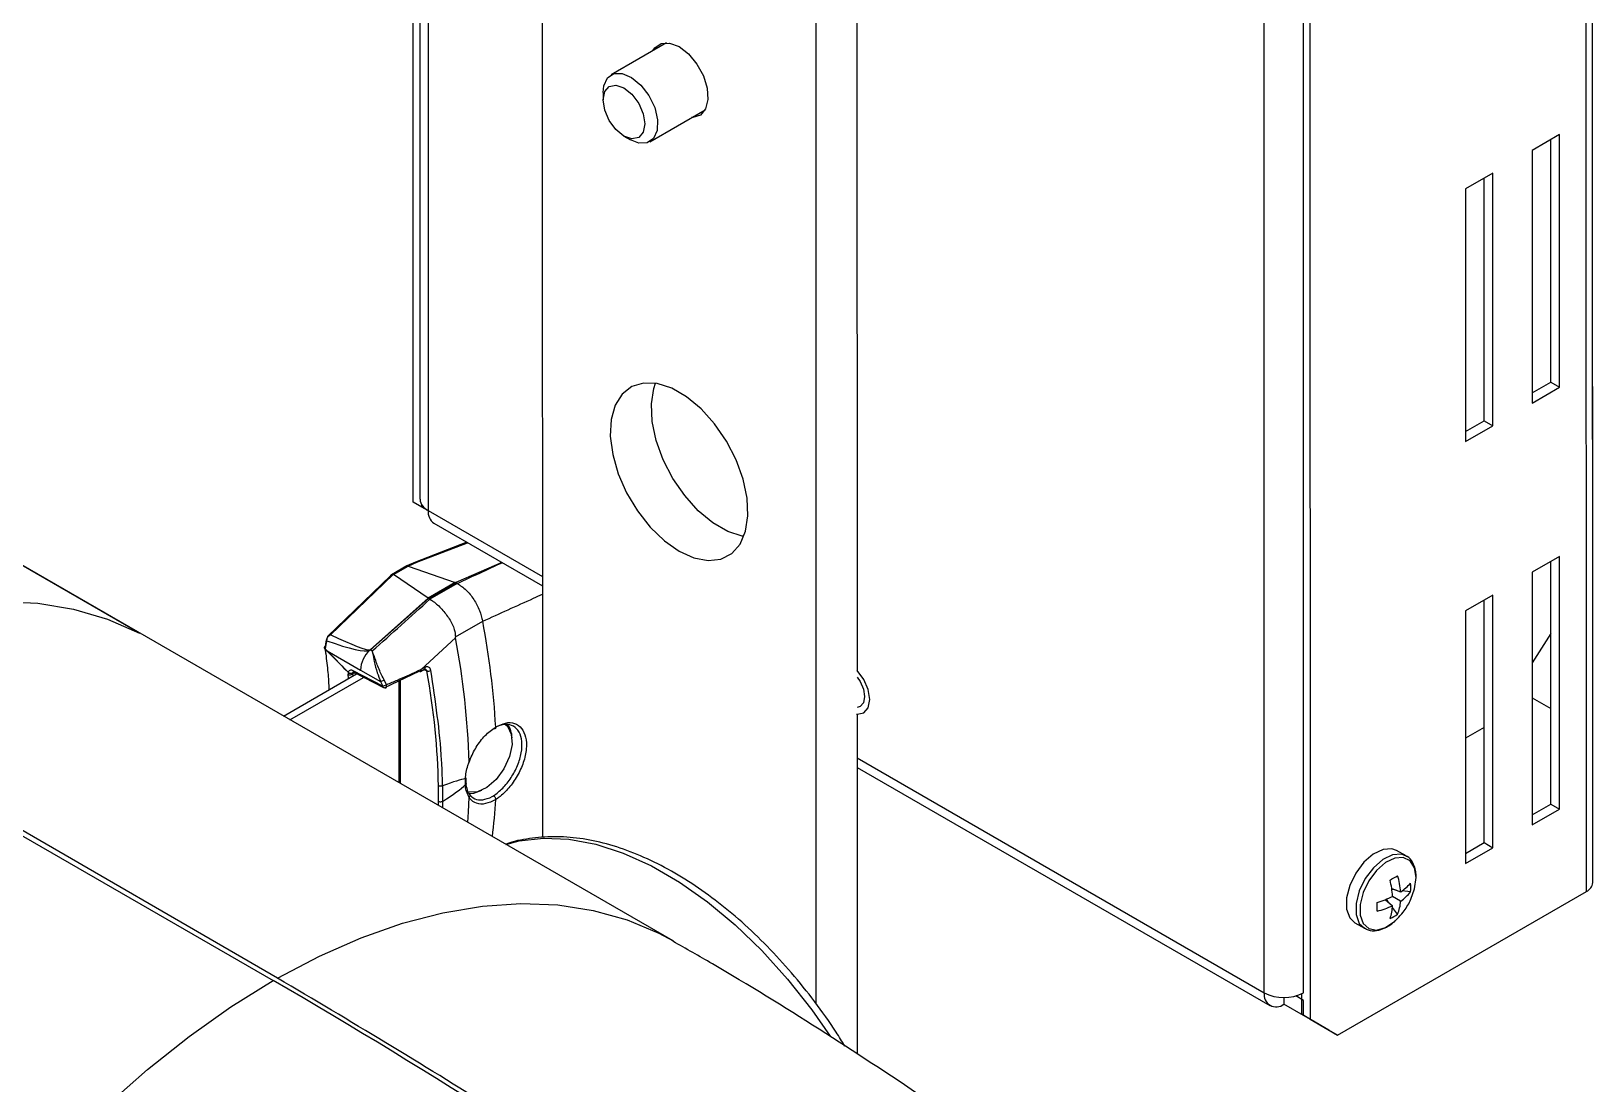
# Model space of a CAD drawing. Extents: x 12.3 to 108.7, y 1.1 to 80.4.
# Drawn here: x 76.82 to 81.87, y 10.23 to 13.63 of the extents above; entities that cross this region are included whole.
import ezdxf

# ---------------------------------------------------------------- set-up
doc = ezdxf.new("R2010")
doc.units = 0
doc.header["$MEASUREMENT"] = 0
doc.layers.add('OBJECT', color=7, linetype='CONTINUOUS')

msp = doc.modelspace()

# ---------------------------------------------------------------- linework, layer by layer
at = {"layer": 'OBJECT'}
for p, q in [((81.866, 11.2311), (81.8652, 16.7636)), ((81.866, 10.8822), (81.8652, 16.4147)), ((81.8455, 10.8536), (81.8447, 16.3862)), ((78.4716, 16.1563), (78.4723, 11.0278)), ((78.0531, 15.9147), (78.0536, 12.1134)), ((78.0762, 15.9281), (78.0767, 12.1216)), ((78.1025, 15.9433), (78.1031, 12.0848)), ((79.3554, 15.8499), (79.3562, 10.4912)), ((79.4883, 15.8932), (79.489, 11.5682)), ((80.952, 15.7687), (80.9528, 10.4403)), ((80.8042, 10.526), (80.8035, 15.7074)), ((80.9315, 10.526), (80.9308, 15.7074)), ((78.8733, 13.5972), (78.6942, 13.4938)), ((78.6683, 13.4366), (78.6683, 13.4123)), ((78.8192, 13.2773), (78.9983, 13.3807)), ((78.7357, 13.2956), (78.7567, 13.2835)), ((81.7585, 13.3), (81.6701, 13.2489)), ((81.7303, 12.4997), (81.7302, 13.2836)), ((81.7586, 12.4833), (81.7585, 13.3)), ((81.6701, 13.2489), (81.6702, 12.4323)), ((81.5428, 13.1755), (81.4544, 13.1244)), ((81.543, 12.3588), (81.5428, 13.1755)), ((81.4544, 13.1244), (81.4546, 12.3078)), ((81.5147, 12.3752), (81.5146, 13.1591)), ((78.8948, 10.6936), (75.7806, 12.4914)), ((81.6702, 12.465), (81.7303, 12.4997)), ((81.6702, 12.4323), (81.7586, 12.4833)), ((81.7303, 12.4997), (81.7586, 12.4833)), ((81.4546, 12.3405), (81.5147, 12.3752)), ((81.5147, 12.3752), (81.543, 12.3588)), ((81.4546, 12.3078), (81.543, 12.3588)), ((78.0536, 12.1134), (78.0819, 12.097)), ((78.1031, 12.0848), (78.0536, 12.1134)), ((77.1702, 11.6882), (76.5168, 12.0654)), ((78.0819, 12.1042), (78.0819, 12.097)), ((78.0819, 12.097), (78.1031, 12.0848)), ((78.1031, 12.0848), (78.4722, 11.8718)), ((78.1218, 12.0436), (78.4722, 11.8414)), ((78.228, 11.9823), (78.0626, 11.9181)), ((78.0668, 11.9176), (78.2302, 11.981)), ((78.0624, 11.9181), (78.0345, 11.9059)), ((78.0388, 11.9055), (78.0668, 11.9176)), ((78.3409, 11.9172), (78.192, 11.8524)), ((81.7587, 11.9362), (81.6703, 11.8852)), ((81.7305, 11.1359), (81.7304, 11.9199)), ((81.7588, 11.1196), (81.7587, 11.9362)), ((77.9822, 11.8753), (77.7776, 11.6774)), ((77.788, 11.6827), (77.9901, 11.8781)), ((78.0341, 11.9057), (77.9844, 11.877)), ((77.9912, 11.8778), (78.039, 11.9054)), ((78.1026, 11.802), (77.9912, 11.8778)), ((78.039, 11.9054), (78.1906, 11.8528)), ((81.6703, 11.8852), (81.6704, 11.0686)), ((78.1906, 11.8528), (78.1026, 11.802)), ((78.1047, 11.8007), (78.1931, 11.8517)), ((78.1968, 11.8496), (78.1084, 11.7986)), ((78.1931, 11.8517), (78.1968, 11.8496)), ((81.543, 11.8117), (81.4546, 11.7607)), ((81.5432, 10.9951), (81.543, 11.8117)), ((77.9153, 11.6351), (78.1031, 11.8017)), ((78.1042, 11.801), (77.9164, 11.6345)), ((78.1031, 11.8017), (78.1042, 11.801)), ((78.1084, 11.7986), (78.1047, 11.8007)), ((81.4546, 11.7607), (81.4548, 10.9441)), ((81.5149, 11.0114), (81.5148, 11.7954)), ((78.1912, 11.6764), (78.2792, 11.7272)), ((78.2792, 11.7272), (78.2792, 11.7271)), ((78.08, 11.5712), (78.1913, 11.6737)), ((78.1913, 11.6737), (78.1912, 11.6764)), ((81.7305, 11.6876), (81.6704, 11.5923)), ((77.7702, 11.6365), (77.7764, 11.6306)), ((77.7767, 11.6315), (77.7705, 11.6379)), ((77.845, 11.5629), (77.7767, 11.6315)), ((77.7767, 11.6315), (77.8844, 11.5694)), ((77.9224, 11.6311), (77.9164, 11.6345)), ((77.6352, 11.4207), (77.8719, 11.5573)), ((77.846, 11.5424), (77.8444, 11.5557)), ((77.8588, 11.5565), (77.8657, 11.5605)), ((77.8588, 11.5565), (77.8596, 11.5502)), ((77.9561, 11.5173), (77.8605, 11.5667)), ((77.863, 11.5619), (77.9586, 11.5125)), ((77.8844, 11.5694), (77.9492, 11.5319)), ((77.9635, 11.513), (78.0739, 11.5653)), ((78.0781, 11.5648), (78.0917, 11.5719)), ((78.0936, 11.5783), (78.08, 11.5712)), ((78.0892, 11.5706), (78.0989, 11.5664)), ((75.9111, 11.542), (77.6024, 10.5656)), ((77.6165, 10.5737), (75.9252, 11.5501)), ((77.6565, 11.4085), (77.8942, 11.5457)), ((77.9492, 11.5319), (77.9561, 11.5173)), ((77.9681, 11.5217), (77.9604, 11.5375)), ((78.0088, 11.5345), (78.0088, 11.2051)), ((78.0124, 11.5362), (78.0124, 11.203)), ((81.6704, 11.4791), (81.7305, 11.4445)), ((79.489, 11.4264), (79.4892, 10.3274)), ((79.5103, 11.4306), (79.5105, 11.4307)), ((81.5148, 11.3841), (81.4547, 11.3494)), ((79.489, 11.285), (80.8042, 10.526)), ((79.489, 11.2546), (80.8229, 10.4848)), ((78.2229, 11.2175), (78.2229, 11.2175)), ((81.866, 10.8822), (81.866, 11.2311)), ((78.1363, 11.1441), (78.1363, 11.1948)), ((78.1494, 11.1949), (78.1494, 11.1949)), ((78.1494, 11.1949), (78.1494, 11.1441)), ((78.2229, 11.1976), (78.2229, 11.1976)), ((78.1494, 11.1441), (78.1494, 11.1441)), ((81.6704, 11.1012), (81.7305, 11.1359)), ((81.6704, 11.0686), (81.7588, 11.1196)), ((81.7305, 11.1359), (81.7588, 11.1196)), ((81.4548, 10.9767), (81.5149, 11.0114)), ((81.5149, 11.0114), (81.5432, 10.9951)), ((81.263, 10.9682), (81.2323, 10.9859)), ((81.4548, 10.9441), (81.5432, 10.9951)), ((81.0412, 10.3893), (81.8455, 10.8536)), ((81.2166, 10.8633), (81.2453, 10.8525)), ((81.2311, 10.8578), (81.2171, 10.8595)), ((81.2772, 10.8524), (81.2498, 10.8556)), ((81.1957, 10.8271), (81.2194, 10.8076)), ((81.2076, 10.8173), (81.1992, 10.8285)), ((81.2354, 10.78), (81.2189, 10.8021)), ((81.2453, 10.8225), (81.2194, 10.8375)), ((81.0974, 10.7521), (81.128, 10.7344)), ((80.8679, 10.5108), (80.8679, 10.4893)), ((80.9315, 10.5015), (80.9067, 10.5159)), ((80.9245, 10.5224), (80.9245, 10.4566)), ((80.9315, 10.4525), (80.9315, 10.5015)), ((80.9315, 10.4525), (80.8679, 10.4893)), ((80.9245, 10.4566), (80.9528, 10.4403)), ((81.0129, 10.4056), (80.9245, 10.4566)), ((80.9528, 10.4403), (81.0412, 10.3893)), ((81.0412, 10.3893), (81.0129, 10.4056))]:
    msp.add_line(p, q, dxfattribs=at)
at = {"layer": 'OBJECT', "flags": 128}
for points in [[(78.8294, 13.5718), (78.8354, 13.5807), (78.8563, 13.5949), (78.8834, 13.5962), (78.9138, 13.5845)], [(78.9138, 13.5845), (78.9443, 13.5611), (78.9714, 13.5284), (78.9923, 13.4902), (79.0047, 13.4504), (79.0072, 13.4135), (78.9997, 13.3833), (78.9828, 13.3632), (78.9585, 13.3554), (78.9544, 13.3553)], [(78.6683, 13.4366), (78.6704, 13.4575), (78.6822, 13.4834), (78.7029, 13.4976), (78.7301, 13.4982), (78.7606, 13.4853), (78.7905, 13.4603)], [(78.7615, 13.4304), (78.7833, 13.4009), (78.7979, 13.3672), (78.803, 13.3345), (78.7979, 13.3077), (78.7833, 13.2909), (78.7614, 13.2867), (78.7356, 13.2956), (78.7099, 13.3164), (78.688, 13.3459), (78.6734, 13.3796), (78.6683, 13.4123), (78.6734, 13.4391), (78.688, 13.4559), (78.7099, 13.4601), (78.7357, 13.4512), (78.7615, 13.4304)], [(78.7905, 13.4603), (78.8164, 13.4263), (78.8351, 13.3874), (78.8443, 13.3483), (78.843, 13.3136), (78.8312, 13.2877), (78.8105, 13.2735), (78.7833, 13.2729), (78.7567, 13.2835)], [(78.9141, 11.9533), (78.962, 11.9317), (79.0076, 11.9231), (79.0489, 11.928), (79.0838, 11.946), (79.1109, 11.9765), (79.1287, 12.0179), (79.1365, 12.0682), (79.1338, 12.1253), (79.1209, 12.1863), (79.0984, 12.2485), (79.0672, 12.3089), (79.0288, 12.3647), (78.9851, 12.4132), (78.9381, 12.4524), (78.8899, 12.4801), (78.8429, 12.4953), (78.7992, 12.4972), (78.7608, 12.4857), (78.7297, 12.4613), (78.7071, 12.4251), (78.6942, 12.379), (78.6916, 12.3249), (78.6994, 12.2656), (78.7173, 12.2036), (78.7443, 12.142), (78.7793, 12.0835), (78.8206, 12.031), (78.8662, 11.9869), (78.9141, 11.9533)], [(79.1233, 12.0016), (79.1181, 12.0025), (79.0711, 12.0176), (79.0229, 12.0454), (78.9759, 12.0845), (78.9322, 12.1331), (78.8938, 12.1889), (78.8626, 12.2493), (78.8401, 12.3115), (78.8272, 12.3725), (78.8246, 12.4295), (78.8323, 12.4799), (78.8377, 12.4962)], [(75.9252, 11.5501), (76.0626, 11.6221), (76.199, 11.6818), (76.3338, 11.7288), (76.4663, 11.7628), (76.5956, 11.7835), (76.721, 11.791), (76.8418, 11.7851), (76.9574, 11.766), (77.0671, 11.7336), (77.1702, 11.6882)], [(79.4868, 11.4266), (79.489, 11.4263), (79.5106, 11.4305), (79.525, 11.4472), (79.5301, 11.4736), (79.525, 11.506), (79.5106, 11.5392), (79.489, 11.5683), (79.489, 11.5683)], [(79.489, 11.4264), (79.5104, 11.4306), (79.5247, 11.4472), (79.5298, 11.4736), (79.5247, 11.5059), (79.5103, 11.5391), (79.4888, 11.5681)], [(79.5105, 11.4307), (79.5105, 11.4307), (79.5249, 11.4473), (79.5299, 11.4737), (79.5249, 11.506), (79.5105, 11.5392), (79.489, 11.5682)], [(77.9671, 11.5122), (77.9675, 11.5124), (77.9684, 11.5135), (77.9689, 11.515), (77.969, 11.517), (77.9687, 11.5193), (77.9681, 11.5217)], [(79.489, 11.5464), (79.4985, 11.5323), (79.5093, 11.5075), (79.513, 11.4835), (79.5093, 11.4638), (79.4985, 11.4514), (79.489, 11.4483)], [(78.3486, 11.396), (78.3591, 11.3874), (78.3717, 11.3623), (78.374, 11.3283), (78.3657, 11.2894), (78.3478, 11.2502), (78.3224, 11.2156), (78.2926, 11.1897), (78.2621, 11.1756), (78.2354, 11.1748)], [(78.2315, 11.0765), (78.2336, 11.1111), (78.2354, 11.1575)], [(78.2354, 11.1705), (78.2504, 11.1714), (78.2762, 11.1806)], [(78.3543, 11.0056), (78.3973, 11.0168), (78.4754, 11.026), (78.5581, 11.0224), (78.6445, 11.0061), (78.7336, 10.9774), (78.8242, 10.9364), (78.9154, 10.8838), (79.006, 10.8201), (79.0951, 10.746), (79.1815, 10.6625), (79.2643, 10.5705), (79.3424, 10.4712), (79.4017, 10.386)], [(81.2323, 10.9859), (81.217, 10.9914), (81.1883, 10.9894), (81.1569, 10.9743), (81.1265, 10.9478), (81.1002, 10.9128), (81.0809, 10.873), (81.0707, 10.8328), (81.0707, 10.7965), (81.0809, 10.7681), (81.0974, 10.7521)], [(81.2635, 10.9679), (81.2477, 10.9737), (81.2189, 10.9717), (81.1876, 10.9566), (81.1572, 10.9301), (81.1309, 10.8951), (81.1116, 10.8553), (81.1014, 10.8151), (81.1014, 10.7788), (81.1116, 10.7504), (81.128, 10.7344)], [(81.2952, 10.8989), (81.2902, 10.9302), (81.276, 10.9524), (81.2539, 10.9631), (81.2265, 10.9611), (81.1966, 10.9468), (81.1676, 10.9215), (81.1425, 10.8881), (81.1241, 10.8501), (81.1143, 10.8118), (81.1143, 10.7772), (81.1241, 10.7501), (81.1425, 10.7334), (81.1676, 10.7289), (81.1966, 10.7372), (81.2265, 10.7573), (81.2491, 10.7809)], [(81.2785, 10.8286), (81.2902, 10.8619), (81.2952, 10.8989)], [(77.6165, 10.5737), (77.752, 10.6449), (77.8867, 10.704), (78.0198, 10.7508), (78.1506, 10.7849), (78.2784, 10.8062), (78.4024, 10.8145), (78.5221, 10.8099), (78.6367, 10.7923), (78.7456, 10.7618), (78.8482, 10.7186), (78.8948, 10.6936)], [(81.2491, 10.7809), (81.2539, 10.787), (81.2567, 10.7908)], [(75.8569, 8.0738), (75.9023, 8.2486), (75.9571, 8.4246), (76.0211, 8.6007), (76.0939, 8.776), (76.1751, 8.9495), (76.2643, 9.1202), (76.3609, 9.2873), (76.4644, 9.4497), (76.5743, 9.6066), (76.6899, 9.757), (76.8106, 9.9002), (76.9357, 10.0353), (77.0645, 10.1617), (77.1964, 10.2785), (77.3304, 10.3851), (77.466, 10.481), (77.6024, 10.5656)]]:
    msp.add_lwpolyline(points, dxfattribs=at)
at = {"layer": 'OBJECT'}
for centre, radius, start, end in [((78.1218, 12.1261), 0.0453, 185.7044, 245.6357), ((78.1475, 12.0801), 0.0446, 173.8897, 234.8176), ((75.7151, 11.2381), 2.6104, 3.2124, 10.7956), ((75.6822, 11.1948), 2.5544, 1.7379, 10.8054), ((77.7719, 11.6413), 0.00438, 114.2096, 172.5139), ((77.7775, 11.6415), 0.01, 177.5345, 187.5579), ((77.7723, 11.6423), 0.0048, 184.3478, 247.2158), ((77.7729, 11.6411), 0.00532, 189.5882, 239.6934), ((77.7776, 11.6356), 0.00745, 162.5652, 173.4609), ((77.7833, 11.629), 0.007, 159.024, 167.0022), ((77.9782, 11.5646), 0.094, 133.3774, 177.0829), ((77.9882, 11.6354), 0.0745, 180.7203, 181.9512), ((77.8974, 11.6016), 0.0381, 59.9927, 61.9016), ((77.851, 11.5677), 0.0137, 241.4178, 305.1726), ((77.8515, 11.5601), 0.00708, 157.271, 164.5736), ((77.8529, 11.5698), 0.0113, 223.8495, 300.6746), ((77.8543, 11.5584), 0.0103, 53.3033, 154.6384), ((77.8537, 11.5708), 0.0118, 222.5499, 294.6837), ((77.8639, 11.558), 0.00568, 120.1731, 158.0819), ((77.8658, 11.5664), 0.00532, 176.7804, 237.8506), ((78.0764, 11.5687), 0.00429, 233.3958, 293.2901), ((78.0746, 11.5693), 0.00573, 307.7384, 19.447), ((78.0882, 11.5764), 0.00573, 307.7389, 19.4446), ((78.1027, 11.5854), 0.0194, 258.6286, 298.1744), ((77.8999, 11.6448), 0.1232, 293.5969, 299.3985), ((77.9469, 11.5608), 0.0444, 281.9663, 298.507), ((77.9614, 11.517), 0.00532, 176.7802, 237.8507), ((77.9632, 11.5214), 0.01, 242.6715, 292.9768), ((78.3209, 11.3844), 0.000396, 2.9563, 3.1521), ((78.2964, 11.3489), 0.0776, 0.6663, 35.7885), ((76.5148, 11.2521), 1.8094, 352.977, 356.7752), ((78.321, 11.1503), 0.000327, 356.6346, 356.8569), ((80.5176, 12.12), 1.4116, 299.4299, 300.5647), ((80.9977, 10.8323), 0.2484, 4.6679, 16.902), ((80.907, 10.8166), 0.313, 3.8432, 13.6723), ((81.1606, 10.9819), 0.1547, 303.2261, 318.9701), ((81.1666, 10.9387), 0.1404, 304.1265, 322.041), ((81.1379, 10.8664), 0.14, 354.2768, 5.7402), ((81.831, 10.8857), 0.0352, 294.3719, 354.3016), ((81.0813, 11.1185), 0.313, 286.3354, 296.1628), ((79.7516, 10.8039), 1.4178, 359.4435, 0.5735), ((81.1131, 11.0321), 0.2484, 283.1058, 295.3369), ((81.0649, 10.8163), 0.1547, 341.0374, 356.7786), ((81.1053, 10.8326), 0.1404, 337.9666, 355.8797), ((81.0773, 10.9195), 0.2208, 324.3391, 335.6833), ((81.1537, 10.8935), 0.1399, 294.2636, 305.731), ((68.1285, -5.7953), 18.9059, 54.50319, 59.92686), ((80.8431, 10.5197), 0.0393, 170.7943, 309.195), ((80.8679, 10.6489), 0.1384, 242.6196, 297.3918)]:
    msp.add_arc(centre, radius, start, end, dxfattribs=at)
for centre, major_axis, ratio, start_param, end_param in [((78.0663, 11.9088), (-0.00381, 0.00925), 0.627458, 5.632068, 6.295992), ((73.8922, 11.4568), (13.5547, 5.7964), 0.094066, 4.995105, 5.006413), ((77.965, 11.8542), (0.0265, 0.0233), 0.210002, 0.054485, 0.195086), ((78.0388, 11.8969), (-0.00451, 0.00894), 0.611471, 5.584745, 6.317702), ((78.0969, 11.9304), (0.0584, 0.0245), 0.096518, 3.222513, 3.248693), ((78.8846, 12.153), (0.7011, 0.2946), 0.096518, 3.248693, 3.261782), ((78.8842, 12.1527), (0.6956, 0.2962), 0.103903, 3.206453, 3.219545), ((78.8878, 12.1506), (0.6956, 0.2962), 0.103903, 3.219545, 3.222885), ((76.3922, 12.4189), (5.6696, 4.8663), 0.21421, 4.799227, 4.832918), ((77.7878, 11.5198), (0.3185, 0.279), 0.210002, 0.047968, 0.054485), ((77.788, 11.5199), (0.3222, 0.2762), 0.218379, 0.076758, 0.083269), ((77.7917, 11.5178), (0.3222, 0.2762), 0.218379, 0.072554, 0.076758), ((77.8035, 11.6646), (0.0231, 0.0444), 0.54529, 1.615943, 2.277775), ((77.8109, 11.6608), (0.028, 0.0531), 0.550734, 1.800804, 2.281453), ((77.5247, 11.826), (0.3933, -0.1895), 0.115879, 5.460406, 6.18207), ((77.5181, 11.8471), (0.3976, -0.2116), 0.057002, 5.488641, 6.209306), ((77.5181, 11.8471), (0.3976, -0.2116), 0.057002, 6.209306, 6.261969), ((77.5247, 11.826), (0.3933, -0.1895), 0.115879, 6.18207, 6.234734), ((76.4265, 11.9976), (-1.2702, 1.8309), 0.625269, 3.889076, 4.085314), ((62.5117, 3.0714), (15.7241, 8.1445), 0.012146, 0.034829, 0.098791), ((78.3291, 11.2626), (0.0776, 0.1202), 0.607765, 2.300909, 2.471734), ((62.5117, 3.0714), (15.7241, 8.1445), 0.012146, 6.171812, 6.235774), ((76.4265, 11.9976), (-1.2702, 1.8309), 0.625269, 3.854214, 3.861153)]:
    msp.add_ellipse(centre, major_axis=major_axis, ratio=ratio, start_param=start_param, end_param=end_param, dxfattribs=at)
for points, knots in [([(77.9822, 11.8753), (77.9823, 11.8754), (77.9832, 11.8763), (77.985, 11.8775), (77.9876, 11.8783), (77.9894, 11.8782), (77.9901, 11.8781)], [0, 0, 0, 0, 0.045678, 0.402168, 0.778168, 1, 1, 1, 1]), ([(78.1971, 11.8494), (78.2068, 11.8429), (78.2262, 11.8299), (78.2513, 11.7983), (78.2701, 11.7626), (78.2762, 11.7388), (78.2792, 11.7272)], [0, 0, 0, 0, 0.253584, 0.507165, 0.760848, 1, 1, 1, 1]), ([(78.2792, 11.7271), (78.3341, 11.7518), (78.3984, 11.7809), (78.4627, 11.8101), (78.4722, 11.8144)], [0, 0, 0, 0, 0.851591, 1, 1, 1, 1]), ([(78.1087, 11.7984), (78.1124, 11.796), (78.1254, 11.7877), (78.1479, 11.7672), (78.1717, 11.7354), (78.1884, 11.7048), (78.1904, 11.6844), (78.1912, 11.6764)], [0, 0, 0, 0, 0.097508, 0.351331, 0.599304, 0.843154, 1, 1, 1, 1]), ([(77.7761, 11.6637), (77.7761, 11.6638), (77.7762, 11.6673), (77.7768, 11.6721), (77.778, 11.6764), (77.7784, 11.6776)], [0, 0, 0, 0, 0.02118, 0.717114, 1, 1, 1, 1]), ([(77.7777, 11.6773), (77.7778, 11.6774), (77.7779, 11.6776), (77.7783, 11.6776), (77.7784, 11.6776)], [0, 0, 0, 0, 0.670854, 1, 1, 1, 1]), ([(77.7784, 11.6776), (77.7815, 11.6795), (77.7846, 11.6814), (77.7879, 11.6827), (77.788, 11.6827)], [0, 0, 0, 0, 0.980022, 1, 1, 1, 1]), ([(77.7702, 11.6365), (77.7708, 11.6315), (77.774, 11.6066), (77.7796, 11.5642), (77.7815, 11.5244), (77.7824, 11.5057)], [0, 0, 0, 0, 0.117024, 0.585153, 1, 1, 1, 1]), ([(77.7764, 11.6306), (77.7809, 11.6262), (77.8037, 11.6036), (77.8264, 11.5805), (77.8447, 11.562)], [0, 0, 0, 0, 0.194244, 1, 1, 1, 1]), ([(77.9604, 11.5375), (77.9563, 11.5458), (77.9458, 11.567), (77.9338, 11.5993), (77.9262, 11.6207), (77.9227, 11.6302), (77.9224, 11.631), (77.9224, 11.6311)], [0, 0, 0, 0, 0.244744, 0.626729, 0.967927, 0.996144, 1, 1, 1, 1]), ([(77.9224, 11.6311), (77.9224, 11.631), (77.9226, 11.63), (77.9231, 11.627), (77.925, 11.6165), (77.9293, 11.5949), (77.9367, 11.5634), (77.9455, 11.5414), (77.9492, 11.5319)], [0, 0, 0, 0, 0.003661, 0.034965, 0.112488, 0.381452, 0.732443, 1, 1, 1, 1]), ([(77.8447, 11.562), (77.8445, 11.561), (77.8441, 11.5591), (77.8443, 11.5567), (77.8444, 11.5557)], [0, 0, 0, 0, 0.5646707, 1, 1, 1, 1]), ([(77.8588, 11.5565), (77.8587, 11.5577), (77.8585, 11.559), (77.8586, 11.56), (77.8586, 11.5601)], [0, 0, 0, 0, 0.908739, 1, 1, 1, 1]), ([(77.8608, 11.5628), (77.8607, 11.5627), (77.8605, 11.5627), (77.8616, 11.5626), (77.8627, 11.562), (77.863, 11.5619)], [0, 0, 0, 0, 0.255633, 0.801792, 1, 1, 1, 1]), ([(78.08, 11.5712), (78.075, 11.5688), (78.05, 11.5566), (78.0131, 11.5398), (77.9797, 11.5264), (77.9681, 11.5217)], [0, 0, 0, 0, 0.139682, 0.698664, 1, 1, 1, 1]), ([(78.0916, 11.5718), (78.0921, 11.572), (78.0931, 11.5725), (78.0935, 11.5724), (78.0937, 11.5723), (78.0938, 11.5722)], [0, 0, 0, 0, 0.310771, 0.755259, 1, 1, 1, 1]), ([(78.1118, 11.5683), (78.1113, 11.5703), (78.1102, 11.5742), (78.1065, 11.5782), (78.1018, 11.5802), (78.0972, 11.58), (78.0945, 11.5787), (78.0936, 11.5783)], [0, 0, 0, 0, 0.219061, 0.438019, 0.659219, 0.879994, 1, 1, 1, 1]), ([(78.0938, 11.5722), (78.0947, 11.5717), (78.0965, 11.5707), (78.0981, 11.5685), (78.0987, 11.5669), (78.0989, 11.5664)], [0, 0, 0, 0, 0.3849697, 0.8274709, 1, 1, 1, 1]), ([(78.1494, 11.1949), (78.1494, 11.2004), (78.1489, 11.2279), (78.1447, 11.3492), (78.1265, 11.4703), (78.1118, 11.5683)], [0, 0, 0, 0, 0.045653, 0.228293, 1, 1, 1, 1]), ([(78.2356, 11.2719), (78.2417, 11.2866), (78.2539, 11.3161), (78.2826, 11.3547), (78.3065, 11.3755), (78.3196, 11.3834), (78.3213, 11.3844)], [0, 0, 0, 0, 0.315107, 0.632944, 0.949791, 1, 1, 1, 1]), ([(78.3142, 11.1629), (78.3243, 11.1704), (78.3443, 11.1856), (78.3718, 11.2207), (78.3932, 11.2606), (78.4056, 11.3019), (78.4074, 11.3399), (78.3983, 11.3704), (78.3796, 11.3899), (78.3538, 11.3958), (78.3306, 11.3895), (78.3175, 11.3816), (78.3142, 11.3796)], [0, 0, 0, 0, 0.107261, 0.214528, 0.321699, 0.428911, 0.536129, 0.643313, 0.750516, 0.857741, 0.964919, 1, 1, 1, 1]), ([(78.3213, 11.3844), (78.3213, 11.3835), (78.3213, 11.3817), (78.3202, 11.3798), (78.3184, 11.3788), (78.3165, 11.3788), (78.315, 11.3792), (78.3144, 11.3796), (78.3142, 11.3796)], [0, 0, 0, 0, 0.208439, 0.416877, 0.625339, 0.83387, 0.967124, 1, 1, 1, 1]), ([(78.3213, 11.3844), (78.3321, 11.39), (78.3537, 11.4012), (78.3833, 11.399), (78.4063, 11.3829), (78.4198, 11.3537), (78.4219, 11.3148), (78.4123, 11.2707), (78.3922, 11.2264), (78.3643, 11.1867), (78.3392, 11.1624), (78.3249, 11.1527), (78.3213, 11.1503)], [0, 0, 0, 0, 0.106547, 0.213092, 0.319763, 0.426916, 0.534499, 0.642267, 0.749959, 0.857311, 0.964155, 1, 1, 1, 1]), ([(78.2229, 11.2175), (78.2248, 11.2318), (78.2273, 11.2498), (78.234, 11.2684), (78.2354, 11.2723)], [0, 0, 0, 0, 0.79181, 1, 1, 1, 1]), ([(78.2354, 11.2723), (78.2354, 11.2723), (78.2354, 11.2721), (78.2355, 11.272), (78.2355, 11.2719), (78.2355, 11.2719), (78.2356, 11.2719)], [0, 0, 0, 0, 0.344832, 0.691975, 0.859588, 1, 1, 1, 1]), ([(78.2229, 11.2175), (78.2236, 11.2179), (78.2251, 11.2187), (78.2261, 11.2201), (78.2261, 11.2209), (78.2261, 11.2211)], [0, 0, 0, 0, 0.423175, 0.846391, 1, 1, 1, 1]), ([(78.226, 11.2027), (78.2261, 11.2023), (78.2262, 11.2011), (78.2252, 11.1993), (78.2237, 11.1982), (78.2229, 11.1976)], [0, 0, 0, 0, 0.239653, 0.619845, 1, 1, 1, 1]), ([(78.2262, 11.2026), (78.2261, 11.2041), (78.2257, 11.21), (78.226, 11.2164), (78.2262, 11.2212)], [0, 0, 0, 0, 0.249747, 1, 1, 1, 1]), ([(78.1494, 11.1949), (78.1485, 11.1945), (78.1467, 11.1938), (78.1433, 11.1933), (78.14, 11.1935), (78.1377, 11.1941), (78.1366, 11.1946), (78.1363, 11.1948)], [0, 0, 0, 0, 0.2359065, 0.4718297, 0.7077539, 0.9254157, 1, 1, 1, 1]), ([(78.2354, 11.1575), (78.2307, 11.1669), (78.2247, 11.1787), (78.2232, 11.1944), (78.2229, 11.1976)], [0, 0, 0, 0, 0.791837, 1, 1, 1, 1]), ([(78.2252, 11.1997), (78.2266, 11.1912), (78.2285, 11.1799), (78.2336, 11.1718), (78.2348, 11.1698)], [0, 0, 0, 0, 0.751673, 1, 1, 1, 1]), ([(78.2348, 11.1698), (78.2405, 11.1634), (78.252, 11.1507), (78.2787, 11.1481), (78.3007, 11.1553), (78.3127, 11.162), (78.3142, 11.1629)], [0, 0, 0, 0, 0.318292, 0.636578, 0.954855, 1, 1, 1, 1]), ([(78.2348, 11.1698), (78.235, 11.1697), (78.2355, 11.1693), (78.2366, 11.1683), (78.2378, 11.1665), (78.2381, 11.1637), (78.2374, 11.1607), (78.2362, 11.1589), (78.2356, 11.158)], [0, 0, 0, 0, 0.048564, 0.140162, 0.35514, 0.570099, 0.785054, 1, 1, 1, 1]), ([(78.2356, 11.158), (78.2355, 11.158), (78.2355, 11.1579), (78.2354, 11.1578), (78.2354, 11.1576), (78.2354, 11.1575), (78.2354, 11.1575)], [0, 0, 0, 0, 0.159915, 0.364058, 0.750589, 1, 1, 1, 1]), ([(78.3213, 11.1503), (78.3101, 11.145), (78.2876, 11.1344), (78.2586, 11.1365), (78.2427, 11.1476), (78.2364, 11.1567), (78.2356, 11.158)], [0, 0, 0, 0, 0.3155683, 0.6311014, 0.9475882, 1, 1, 1, 1]), ([(78.3142, 11.1629), (78.3144, 11.1628), (78.315, 11.1624), (78.3165, 11.1613), (78.3184, 11.1592), (78.3202, 11.1562), (78.3213, 11.1531), (78.3213, 11.1512), (78.3213, 11.1503)], [0, 0, 0, 0, 0.032876, 0.16613, 0.374661, 0.583123, 0.791561, 1, 1, 1, 1]), ([(78.1494, 11.1441), (78.1485, 11.1437), (78.1467, 11.143), (78.1433, 11.1426), (78.14, 11.1428), (78.1377, 11.1434), (78.1366, 11.1439), (78.1363, 11.1441)], [0, 0, 0, 0, 0.235906, 0.47183, 0.707754, 0.925416, 1, 1, 1, 1]), ([(78.1494, 11.1441), (78.1494, 11.1387), (78.1493, 11.132), (78.1491, 11.1254), (78.149, 11.1241)], [0, 0, 0, 0, 0.807185, 1, 1, 1, 1]), ([(79.4495, 10.3535), (79.4403, 10.3686), (79.41, 10.4184), (79.3525, 10.4981), (79.2781, 10.5913), (79.199, 10.6775), (79.1165, 10.7563), (79.0312, 10.8266), (78.944, 10.8876), (78.8558, 10.9388), (78.7672, 10.9794), (78.6793, 11.0089), (78.5931, 11.0267), (78.5094, 11.0329), (78.4301, 11.0257), (78.378, 11.0162), (78.3543, 11.0061), (78.3538, 11.0059)], [0, 0, 0, 0, 0.032454, 0.106682, 0.180946, 0.255272, 0.329682, 0.404198, 0.478836, 0.553596, 0.628454, 0.703316, 0.778, 0.852256, 0.925792, 0.998397, 1, 1, 1, 1]), ([(81.2954, 10.9003), (81.2951, 10.9064), (81.2944, 10.9242), (81.2853, 10.9472), (81.2731, 10.964), (81.2642, 10.967), (81.2632, 10.9674)], [0, 0, 0, 0, 0.210513, 0.613166, 0.958028, 1, 1, 1, 1]), ([(81.129, 10.7358), (81.1327, 10.7332), (81.1437, 10.7258), (81.1676, 10.726), (81.1962, 10.735), (81.2247, 10.7535), (81.2411, 10.7722), (81.2488, 10.7811)], [0, 0, 0, 0, 0.113083, 0.331024, 0.55285, 0.787607, 1, 1, 1, 1]), ([(80.4339, 9.6521), (80.4094, 9.6717), (80.2801, 9.7755), (80.0376, 9.9541), (79.7067, 10.1874), (79.3676, 10.4091), (79.0965, 10.5776), (78.9366, 10.6683), (78.8941, 10.6924)], [0, 0, 0, 0, 0.050729, 0.268455, 0.486184, 0.703831, 0.921318, 1, 1, 1, 1]), ([(79.1206, 9.605), (79.0834, 9.6313), (78.8156, 9.8209), (78.3144, 10.1583), (77.8494, 10.4351), (77.6165, 10.5737)], [0, 0, 0, 0, 0.0744262, 0.5365509, 1, 1, 1, 1])]:
    msp.add_open_spline(points, degree=3, knots=knots, dxfattribs=at)

doc.saveas('drawing.dxf')
